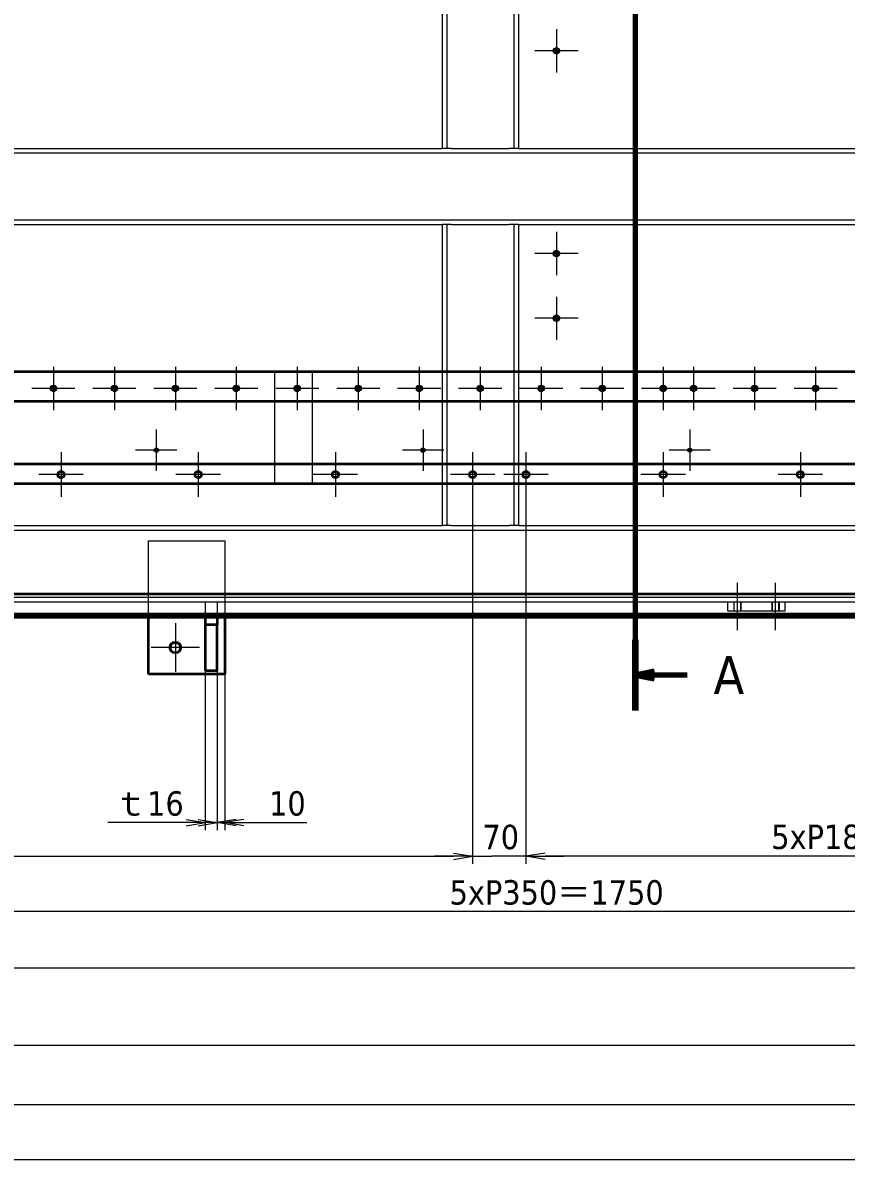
# Model space of a CAD drawing. Header units: millimetres. Extents: x -570 to 8410, y -405 to 5940.
# Drawn here: x 3766 to 4846, y 3324 to 4826 of the extents above; entities that cross this region are included whole.
import ezdxf

# ---------------------------------------------------------------- set-up
doc = ezdxf.new("R2010")
doc.units = ezdxf.units.MM
doc.header["$LTSCALE"] = 10
for name, color, linetype, lineweight in [('Center Mark (ISO)', 7, 'Continuous', 5), ('Centerline (ISO)', 7, 'Continuous', 5), ('Dimension (ISO)', 7, 'Continuous', 25), ('Hidden (ISO)', 7, 'Continuous', 5), ('Section Line (ISO)', 7, 'Continuous', 70), ('Visible (ISO)', 7, 'Continuous', 35), ('Visible Narrow (ISO)', 7, 'Continuous', 5)]:
    doc.layers.add(name, color=color, linetype=linetype, lineweight=lineweight)
doc.styles.add('Note Text (JIS)', font='tahoma.ttf')
doc.styles.get("Standard").update_dxf_attribs({"font": 'tahoma.ttf'})
doc.dimstyles.new('Default (JIS)', dxfattribs={"dimscale": 10, "dimtxt": 3.2, "dimasz": 2.5, "dimexe": 1, "dimexo": 0, "dimgap": 0.8, "dimtad": 1, "dimrnd": 1e-08, "dimdsep": 46, "dimtxsty": 'Note Text (JIS)', "dimblk": 'OPEN', "dimcen": 0.09, "dimdle": 10, "dimclrd": 7, "dimclre": 7, "dimclrt": 256, "dimadec": 0, "dimazin": 2, "dimtfac": 0.78125, "dimtmove": 0, "dimatfit": 3, "dimldrblk": 'OPEN', "dimfxl": 1, "dimtolj": 1, "dimtzin": 0, "dimlwd": 0, "dimlwe": 0, "dimarcsym": 0})

# ---------------------------------------------------------------- blocks, each defined once
blk = doc.blocks.new('2dTransSection0')
at = {"layer": 'Section Line (ISO)', "linetype": 'Continuous'}
for p, q in [((456.96, 528.25), (456.96, 392.35)), ((459.46, 524.12), (456.96, 523.62)), ((459.46, 523.62), (456.96, 523.62)), ((456.96, 523.62), (459.46, 523.12)), ((463.78, 523.62), (459.46, 523.62)), ((459.46, 397.49), (456.96, 396.99)), ((459.46, 396.99), (456.96, 396.99)), ((456.96, 396.99), (459.46, 396.49)), ((463.78, 396.99), (459.46, 396.99))]:
    blk.add_line(p, q, dxfattribs=at)
at = {"layer": 'Section Line (ISO)', "linetype": 'Continuous', "lineweight": 140}
for p, q in [((456.96, 528.25), (456.96, 518.98)), ((456.96, 401.62), (456.96, 392.35))]:
    blk.add_line(p, q, dxfattribs=at)
at = {"layer": 'Section Line (ISO)', "char_height": 5, "attachment_point": 7}
for insert in [(467.25, 521.12), (467.25, 394.49)]:
    blk.add_mtext('A', dxfattribs=dict(at, insert=insert))
blk = doc.blocks.new('_Open')
at = {"color": 0, "linetype": 'ByBlock', "lineweight": -2}
for p, q in [((-1, 0.167), (0, 0)), ((-1, -0.167), (0, 0)), ((0, 0), (-1, 0))]:
    blk.add_line(p, q, dxfattribs=at)
blk = doc.blocks.new('*D57')
at = {"layer": 'Defpoints', "color": 0, "linetype": 'Continuous', "transparency": 16777216}
for p in [(1731.5, 4140.5), (5461.5, 4046), (5461.5, 3585.9)]:
    blk.add_point(p, dxfattribs=at)
at = {"layer": 'Dimension (ISO)', "color": 7, "linetype": 'Continuous', "lineweight": 0, "transparency": 16777216}
for p, q in [((1731.5, 4140.5), (1731.5, 3575.9)), ((5461.5, 4046), (5461.5, 3575.9)), ((1756.5, 3585.9), (5436.5, 3585.9))]:
    blk.add_line(p, q, dxfattribs=at)
at = {"layer": 'Dimension (ISO)', "color": 7, "linetype": 'Continuous', "lineweight": 0, "transparency": 16777216, "xscale": 25, "yscale": 25, "zscale": 25, "rotation": 180}
blk.add_blockref('_Open', (1731.5, 3585.9), dxfattribs=at)
at = {"layer": 'Dimension (ISO)', "color": 7, "linetype": 'Continuous', "lineweight": 0, "transparency": 16777216, "xscale": 25, "yscale": 25, "zscale": 25}
blk.add_blockref('_Open', (5461.5, 3585.9), dxfattribs=at)
at = {"layer": 'Dimension (ISO)', "linetype": 'Continuous', "lineweight": 5, "transparency": 16777216, "insert": (3550.4, 3627.3), "char_height": 32, "attachment_point": 1, "style": 'Note Text (JIS)'}
blk.add_mtext('\\A1;3730', dxfattribs=at)
blk = doc.blocks.new('*D60')
at = {"layer": 'Defpoints', "color": 0, "linetype": 'Continuous', "transparency": 16777216}
for p in [(4005.5, 3976), (4021.5, 3976), (4005.5, 3776.2)]:
    blk.add_point(p, dxfattribs=at)
at = {"layer": 'Dimension (ISO)', "color": 7, "linetype": 'Continuous', "lineweight": 0, "transparency": 16777216}
for p, q in [((4005.5, 3976), (4005.5, 3766.2)), ((4021.5, 3976), (4021.5, 3766.2)), ((3980.5, 3776.2), (3877.8, 3776.2)), ((4021.5, 3776.2), (4005.5, 3776.2)), ((4046.5, 3776.2), (4071.5, 3776.2))]:
    blk.add_line(p, q, dxfattribs=at)
at = {"layer": 'Dimension (ISO)', "color": 7, "linetype": 'Continuous', "lineweight": 0, "transparency": 16777216, "xscale": 25, "yscale": 25, "zscale": 25}
blk.add_blockref('_Open', (4005.5, 3776.2), dxfattribs=at)
at = {"layer": 'Dimension (ISO)', "color": 7, "linetype": 'Continuous', "lineweight": 0, "transparency": 16777216, "xscale": 25, "yscale": 25, "zscale": 25, "rotation": 180}
blk.add_blockref('_Open', (4021.5, 3776.2), dxfattribs=at)
at = {"layer": 'Dimension (ISO)', "linetype": 'Continuous', "lineweight": 5, "transparency": 16777216, "insert": (3885.8, 3817.4), "char_height": 32, "attachment_point": 1, "style": 'Note Text (JIS)'}
blk.add_mtext('\\A1;\\fTahoma|b0|i0;ｔ16', dxfattribs=at)
blk = doc.blocks.new('*D61')
at = {"layer": 'Defpoints', "color": 0, "linetype": 'Continuous', "transparency": 16777216}
for p in [(4021.5, 3976), (4031.5, 3971), (4031.5, 3776.2)]:
    blk.add_point(p, dxfattribs=at)
at = {"layer": 'Dimension (ISO)', "color": 7, "linetype": 'Continuous', "lineweight": 0, "transparency": 16777216}
for p, q in [((4021.5, 3976), (4021.5, 3766.2)), ((4031.5, 3971), (4031.5, 3766.2)), ((3996.5, 3776.2), (3971.5, 3776.2)), ((4021.5, 3776.2), (4031.5, 3776.2)), ((4056.5, 3776.2), (4138.9, 3776.2))]:
    blk.add_line(p, q, dxfattribs=at)
at = {"layer": 'Dimension (ISO)', "color": 7, "linetype": 'Continuous', "lineweight": 0, "transparency": 16777216, "xscale": 25, "yscale": 25, "zscale": 25}
blk.add_blockref('_Open', (4021.5, 3776.2), dxfattribs=at)
at = {"layer": 'Dimension (ISO)', "color": 7, "linetype": 'Continuous', "lineweight": 0, "transparency": 16777216, "xscale": 25, "yscale": 25, "zscale": 25, "rotation": 180}
blk.add_blockref('_Open', (4031.5, 3776.2), dxfattribs=at)
at = {"layer": 'Dimension (ISO)', "linetype": 'Continuous', "lineweight": 5, "transparency": 16777216, "insert": (4089.5, 3817.5), "char_height": 32, "attachment_point": 1, "style": 'Note Text (JIS)'}
blk.add_mtext('\\A1;10', dxfattribs=at)
blk = doc.blocks.new('*D67')
at = {"layer": 'Defpoints', "color": 0, "linetype": 'Continuous', "transparency": 16777216}
for p in [(4426.5, 4203.8), (5326.5, 4203.8), (4426.5, 3732.1)]:
    blk.add_point(p, dxfattribs=at)
at = {"layer": 'Dimension (ISO)', "color": 7, "linetype": 'Continuous', "lineweight": 0, "transparency": 16777216}
for p, q in [((4426.5, 4203.8), (4426.5, 3722.1)), ((5326.5, 4203.8), (5326.5, 3722.1)), ((5301.5, 3732.1), (4451.5, 3732.1))]:
    blk.add_line(p, q, dxfattribs=at)
at = {"layer": 'Dimension (ISO)', "color": 7, "linetype": 'Continuous', "lineweight": 0, "transparency": 16777216, "xscale": 25, "yscale": 25, "zscale": 25, "rotation": 180}
blk.add_blockref('_Open', (4426.5, 3732.1), dxfattribs=at)
at = {"layer": 'Dimension (ISO)', "color": 7, "linetype": 'Continuous', "lineweight": 0, "transparency": 16777216, "xscale": 25, "yscale": 25, "zscale": 25}
blk.add_blockref('_Open', (5326.5, 3732.1), dxfattribs=at)
at = {"layer": 'Dimension (ISO)', "linetype": 'Continuous', "lineweight": 5, "transparency": 16777216, "insert": (4748.3, 3773.6), "char_height": 32, "attachment_point": 1, "style": 'Note Text (JIS)'}
blk.add_mtext('\\A1;\\fTahoma|b0|i0;5xP180＝900', dxfattribs=at)
blk = doc.blocks.new('*D68')
at = {"layer": 'Defpoints', "color": 0, "linetype": 'Continuous', "transparency": 16777216}
for p in [(4356.5, 4203.8), (4426.5, 4203.8), (4356.5, 3732.1)]:
    blk.add_point(p, dxfattribs=at)
at = {"layer": 'Dimension (ISO)', "color": 7, "linetype": 'Continuous', "lineweight": 0, "transparency": 16777216}
for p, q in [((4356.5, 4203.8), (4356.5, 3722.1)), ((4426.5, 4203.8), (4426.5, 3722.1)), ((4331.5, 3732.1), (4306.5, 3732.1)), ((4356.5, 3732.1), (4381.5, 3732.1)), ((4401.5, 3732.1), (4381.5, 3732.1)), ((4426.5, 3732.1), (4401.5, 3732.1)), ((4451.5, 3732.1), (4476.5, 3732.1))]:
    blk.add_line(p, q, dxfattribs=at)
at = {"layer": 'Dimension (ISO)', "color": 7, "linetype": 'Continuous', "lineweight": 0, "transparency": 16777216, "xscale": 25, "yscale": 25, "zscale": 25}
blk.add_blockref('_Open', (4356.5, 3732.1), dxfattribs=at)
at = {"layer": 'Dimension (ISO)', "color": 7, "linetype": 'Continuous', "lineweight": 0, "transparency": 16777216, "xscale": 25, "yscale": 25, "zscale": 25, "rotation": 180}
blk.add_blockref('_Open', (4426.5, 3732.1), dxfattribs=at)
at = {"layer": 'Dimension (ISO)', "linetype": 'Continuous', "lineweight": 5, "transparency": 16777216, "insert": (4369.4, 3773.4), "char_height": 32, "attachment_point": 1, "style": 'Note Text (JIS)'}
blk.add_mtext('\\A1;70', dxfattribs=at)
blk = doc.blocks.new('*D69')
at = {"layer": 'Defpoints', "color": 0, "linetype": 'Continuous', "transparency": 16777216}
for p in [(2376.5, 4203.8), (4356.5, 4203.8), (4356.5, 3732.1)]:
    blk.add_point(p, dxfattribs=at)
at = {"layer": 'Dimension (ISO)', "color": 7, "linetype": 'Continuous', "lineweight": 0, "transparency": 16777216}
for p, q in [((2376.5, 4203.8), (2376.5, 3722.1)), ((4356.5, 4203.8), (4356.5, 3722.1)), ((2401.5, 3732.1), (4331.5, 3732.1))]:
    blk.add_line(p, q, dxfattribs=at)
at = {"layer": 'Dimension (ISO)', "color": 7, "linetype": 'Continuous', "lineweight": 0, "transparency": 16777216, "xscale": 25, "yscale": 25, "zscale": 25, "rotation": 180}
blk.add_blockref('_Open', (2376.5, 3732.1), dxfattribs=at)
at = {"layer": 'Dimension (ISO)', "color": 7, "linetype": 'Continuous', "lineweight": 0, "transparency": 16777216, "xscale": 25, "yscale": 25, "zscale": 25}
blk.add_blockref('_Open', (4356.5, 3732.1), dxfattribs=at)
at = {"layer": 'Dimension (ISO)', "linetype": 'Continuous', "lineweight": 5, "transparency": 16777216, "insert": (3215.4, 3773.6), "char_height": 32, "attachment_point": 1, "style": 'Note Text (JIS)'}
blk.add_mtext('\\A1;\\fTahoma|b0|i0;11xP180＝1980', dxfattribs=at)
blk = doc.blocks.new('*D71')
at = {"layer": 'Defpoints', "color": 0, "linetype": 'Continuous', "transparency": 16777216}
for p in [(3591.5, 4237.9), (5341.5, 4237.9), (3591.5, 3659.4)]:
    blk.add_point(p, dxfattribs=at)
at = {"layer": 'Dimension (ISO)', "color": 7, "linetype": 'Continuous', "lineweight": 0, "transparency": 16777216}
for p, q in [((3591.5, 4237.9), (3591.5, 3649.4)), ((5341.5, 4237.9), (5341.5, 3649.4)), ((5316.5, 3659.4), (3616.5, 3659.4))]:
    blk.add_line(p, q, dxfattribs=at)
at = {"layer": 'Dimension (ISO)', "color": 7, "linetype": 'Continuous', "lineweight": 0, "transparency": 16777216, "xscale": 25, "yscale": 25, "zscale": 25, "rotation": 180}
blk.add_blockref('_Open', (3591.5, 3659.4), dxfattribs=at)
at = {"layer": 'Dimension (ISO)', "color": 7, "linetype": 'Continuous', "lineweight": 0, "transparency": 16777216, "xscale": 25, "yscale": 25, "zscale": 25}
blk.add_blockref('_Open', (5341.5, 3659.4), dxfattribs=at)
at = {"layer": 'Dimension (ISO)', "linetype": 'Continuous', "lineweight": 5, "transparency": 16777216, "insert": (4326.3, 3700.7), "char_height": 32, "attachment_point": 1, "style": 'Note Text (JIS)'}
blk.add_mtext('\\A1;\\fTahoma|b0|i0;5xP350＝1750', dxfattribs=at)
blk = doc.blocks.new('*D74')
at = {"layer": 'Defpoints', "color": 0, "linetype": 'Continuous', "transparency": 16777216}
for p in [(1521.5, 4021), (5411.5, 4021), (1521.5, 3483.7)]:
    blk.add_point(p, dxfattribs=at)
at = {"layer": 'Dimension (ISO)', "color": 7, "linetype": 'Continuous', "lineweight": 0, "transparency": 16777216}
for p, q in [((1521.5, 4021), (1521.5, 3473.7)), ((5411.5, 4021), (5411.5, 3473.7)), ((5386.5, 3483.7), (1546.5, 3483.7))]:
    blk.add_line(p, q, dxfattribs=at)
at = {"layer": 'Dimension (ISO)', "color": 7, "linetype": 'Continuous', "lineweight": 0, "transparency": 16777216, "xscale": 25, "yscale": 25, "zscale": 25, "rotation": 180}
blk.add_blockref('_Open', (1521.5, 3483.7), dxfattribs=at)
at = {"layer": 'Dimension (ISO)', "color": 7, "linetype": 'Continuous', "lineweight": 0, "transparency": 16777216, "xscale": 25, "yscale": 25, "zscale": 25}
blk.add_blockref('_Open', (5411.5, 3483.7), dxfattribs=at)
at = {"layer": 'Dimension (ISO)', "linetype": 'Continuous', "lineweight": 5, "transparency": 16777216, "insert": (3420.4, 3525.2), "char_height": 32, "attachment_point": 1, "style": 'Note Text (JIS)'}
blk.add_mtext('\\A1;3890', dxfattribs=at)
blk = doc.blocks.new('*D77')
at = {"layer": 'Defpoints', "color": 0, "linetype": 'Continuous', "transparency": 16777216}
for p in [(1471.5, 4046), (5461.5, 4046), (1471.5, 3406)]:
    blk.add_point(p, dxfattribs=at)
at = {"layer": 'Dimension (ISO)', "color": 7, "linetype": 'Continuous', "lineweight": 0, "transparency": 16777216}
for p, q in [((1471.5, 4046), (1471.5, 3396)), ((5461.5, 4046), (5461.5, 3396)), ((5436.5, 3406), (1496.5, 3406))]:
    blk.add_line(p, q, dxfattribs=at)
at = {"layer": 'Dimension (ISO)', "color": 7, "linetype": 'Continuous', "lineweight": 0, "transparency": 16777216, "xscale": 25, "yscale": 25, "zscale": 25, "rotation": 180}
blk.add_blockref('_Open', (1471.5, 3406), dxfattribs=at)
at = {"layer": 'Dimension (ISO)', "color": 7, "linetype": 'Continuous', "lineweight": 0, "transparency": 16777216, "xscale": 25, "yscale": 25, "zscale": 25}
blk.add_blockref('_Open', (5461.5, 3406), dxfattribs=at)
at = {"layer": 'Dimension (ISO)', "linetype": 'Continuous', "lineweight": 5, "transparency": 16777216, "insert": (3345.8, 3456.1), "char_height": 32, "attachment_point": 1, "style": 'Note Text (JIS)'}
blk.add_mtext('\\A1;\\fTahoma|b0|i0;3990（t12板）', dxfattribs=at)
blk = doc.blocks.new('*D78')
at = {"layer": 'Defpoints', "color": 0, "linetype": 'Continuous', "transparency": 16777216}
for p in [(1468.3, 4046), (5464.7, 4046), (5464.7, 3334.2)]:
    blk.add_point(p, dxfattribs=at)
at = {"layer": 'Dimension (ISO)', "color": 7, "linetype": 'Continuous', "lineweight": 0, "transparency": 16777216}
for p, q in [((1468.3, 4046), (1468.3, 3324.2)), ((5464.7, 4046), (5464.7, 3324.2)), ((1493.3, 3334.2), (5439.7, 3334.2))]:
    blk.add_line(p, q, dxfattribs=at)
at = {"layer": 'Dimension (ISO)', "color": 7, "linetype": 'Continuous', "lineweight": 0, "transparency": 16777216, "xscale": 25, "yscale": 25, "zscale": 25, "rotation": 180}
blk.add_blockref('_Open', (1468.3, 3334.2), dxfattribs=at)
at = {"layer": 'Dimension (ISO)', "color": 7, "linetype": 'Continuous', "lineweight": 0, "transparency": 16777216, "xscale": 25, "yscale": 25, "zscale": 25}
blk.add_blockref('_Open', (5464.7, 3334.2), dxfattribs=at)
at = {"layer": 'Dimension (ISO)', "linetype": 'Continuous', "lineweight": 5, "transparency": 16777216, "insert": (3384.9, 3382.2), "char_height": 32, "attachment_point": 1, "style": 'Note Text (JIS)'}
blk.add_mtext('\\A1;\\fTahoma|b0|i0;（3996.4）', dxfattribs=at)

msp = doc.modelspace()

# ---------------------------------------------------------------- linework, layer by layer
at = {"layer": 'Center Mark (ISO)', "linetype": 'Continuous'}
for p, q in [((4466.481, 4817.286), (4466.481, 4760.639)), ((4494.804, 4788.963), (4438.157, 4788.963)), ((4466.481, 4551.286), (4466.481, 4494.639)), ((4494.804, 4522.963), (4438.157, 4522.963)), ((4466.481, 4466.286), (4466.481, 4409.639)), ((4494.804, 4437.963), (4438.157, 4437.963)), ((3806.481, 4374.286), (3806.481, 4317.639)), ((3886.481, 4374.286), (3886.481, 4317.639)), ((3966.481, 4374.286), (3966.481, 4317.639)), ((4046.481, 4374.286), (4046.481, 4317.639)), ((4126.481, 4374.286), (4126.481, 4317.639)), ((4206.481, 4374.286), (4206.481, 4317.639)), ((4286.481, 4374.286), (4286.481, 4317.639)), ((4366.481, 4374.286), (4366.481, 4317.639)), ((4446.481, 4374.286), (4446.481, 4317.639)), ((4526.481, 4374.286), (4526.481, 4317.639)), ((4606.481, 4374.286), (4606.481, 4317.639)), ((4646.481, 4374.286), (4646.481, 4317.639)), ((4726.481, 4374.286), (4726.481, 4317.639)), ((4806.481, 4374.286), (4806.481, 4317.639)), ((3834.804, 4345.963), (3778.157, 4345.963)), ((3914.804, 4345.963), (3858.157, 4345.963)), ((3994.804, 4345.963), (3938.157, 4345.963)), ((4074.804, 4345.963), (4018.157, 4345.963)), ((4154.804, 4345.963), (4098.157, 4345.963)), ((4234.804, 4345.963), (4178.157, 4345.963)), ((4314.804, 4345.963), (4258.157, 4345.963)), ((4394.804, 4345.963), (4338.157, 4345.963)), ((4474.804, 4345.963), (4418.157, 4345.963)), ((4554.804, 4345.963), (4498.157, 4345.963)), ((4634.804, 4345.963), (4578.157, 4345.963)), ((4674.804, 4345.963), (4618.157, 4345.963)), ((4754.804, 4345.963), (4698.157, 4345.963)), ((4834.804, 4345.963), (4778.157, 4345.963)), ((3941.481, 4292.03), (3941.481, 4237.896)), ((4291.481, 4292.03), (4291.481, 4237.896)), ((4641.481, 4292.03), (4641.481, 4237.896)), ((3968.548, 4264.963), (3914.414, 4264.963)), ((4318.548, 4264.963), (4264.414, 4264.963)), ((4668.548, 4264.963), (4614.414, 4264.963)), ((3816.481, 4262.151), (3816.481, 4203.775)), ((3996.481, 4262.151), (3996.481, 4203.775)), ((4176.481, 4262.151), (4176.481, 4203.775)), ((4356.481, 4262.151), (4356.481, 4203.775)), ((4426.481, 4262.151), (4426.481, 4203.775)), ((4606.481, 4262.151), (4606.481, 4203.775)), ((4786.481, 4262.151), (4786.481, 4203.775)), ((3845.669, 4232.963), (3787.293, 4232.963)), ((4025.669, 4232.963), (3967.293, 4232.963)), ((4205.669, 4232.963), (4147.293, 4232.963)), ((4385.669, 4232.963), (4327.293, 4232.963)), ((4455.669, 4232.963), (4397.293, 4232.963)), ((4635.669, 4232.963), (4577.293, 4232.963)), ((4815.669, 4232.963), (4757.293, 4232.963)), ((3966.481, 4037.88), (3966.481, 3974.045)), ((3998.398, 4005.963), (3934.563, 4005.963))]:
    msp.add_line(p, q, dxfattribs=at)
at = {"layer": 'Centerline (ISO)', "linetype": 'Continuous'}
for p, q in [((4703.981, 4028.963), (4703.981, 4090.963)), ((4753.981, 4028.963), (4753.981, 4090.963))]:
    msp.add_line(p, q, dxfattribs=at)
at = {"layer": 'Hidden (ISO)'}
for p, q in [((4316.481, 5055.963), (4316.481, 4660.963)), ((4322.481, 5055.963), (4322.481, 4660.963)), ((4410.481, 5055.963), (4410.481, 4660.963)), ((4416.481, 5055.963), (4416.481, 4660.963)), ((1766.481, 4654.963), (5166.481, 4654.963)), ((3516.481, 4660.963), (4316.481, 4660.963)), ((4328.481, 4660.963), (4316.481, 4660.963)), ((4328.481, 4660.963), (4404.481, 4660.963)), ((4416.481, 4660.963), (4404.481, 4660.963)), ((4416.481, 4660.963), (5166.481, 4660.963)), ((1766.481, 4566.963), (5166.481, 4566.963)), ((3516.481, 4560.963), (4316.481, 4560.963)), ((4316.481, 4560.963), (4316.481, 4165.963)), ((4328.481, 4560.963), (4316.481, 4560.963)), ((4322.481, 4560.963), (4322.481, 4165.963)), ((4328.481, 4560.963), (4404.481, 4560.963)), ((4416.481, 4560.963), (4404.481, 4560.963)), ((4410.481, 4560.963), (4410.481, 4165.963)), ((4416.481, 4560.963), (5166.481, 4560.963)), ((4416.481, 4560.963), (4416.481, 4165.963)), ((4096.481, 4367.963), (4096.481, 4220.963)), ((4146.481, 4220.963), (4146.481, 4367.963)), ((1760.481, 4159.963), (5172.481, 4159.963)), ((3516.481, 4165.963), (4316.481, 4165.963)), ((4328.481, 4165.963), (4316.481, 4165.963)), ((4328.481, 4165.963), (4404.481, 4165.963)), ((4416.481, 4165.963), (4404.481, 4165.963)), ((4416.481, 4165.963), (5166.481, 4165.963)), ((3931.481, 4145.963), (4031.481, 4145.963)), ((3931.481, 4045.963), (3931.481, 4145.963)), ((4031.481, 4145.963), (4031.481, 4045.963)), ((1672.481, 4071.963), (5260.481, 4071.963)), ((2927.481, 4065.963), (4005.481, 4065.963)), ((4005.481, 4065.963), (4005.481, 4045.963)), ((4005.481, 4065.963), (4021.481, 4065.963)), ((4021.481, 4065.963), (4021.481, 4045.963)), ((4021.481, 4065.963), (5073.481, 4065.963)), ((4691.481, 4053.963), (4691.481, 4065.963)), ((4691.481, 4053.963), (4766.481, 4053.963)), ((4698.981, 4065.963), (4698.981, 4053.963)), ((4699.793, 4053.963), (4699.793, 4065.963)), ((4708.169, 4053.963), (4708.169, 4065.963)), ((4708.981, 4053.963), (4708.981, 4065.963)), ((4748.981, 4065.963), (4748.981, 4053.963)), ((4749.793, 4053.963), (4749.793, 4065.963)), ((4758.169, 4053.963), (4758.169, 4065.963)), ((4758.981, 4053.963), (4758.981, 4065.963)), ((4766.481, 4053.963), (4766.481, 4065.963)), ((1471.481, 4050.963), (5461.481, 4050.963))]:
    msp.add_line(p, q, dxfattribs=at)
at = {"layer": 'Visible (ISO)'}
for p, q in [((1486.481, 4367.963), (5446.481, 4367.963)), ((5446.481, 4328.963), (1486.481, 4328.963)), ((1486.481, 4246.963), (5446.481, 4246.963)), ((5446.481, 4220.963), (1486.481, 4220.963)), ((5461.481, 4075.963), (1471.481, 4075.963)), ((1471.481, 4049.163), (5461.481, 4049.163)), ((1525.84, 4045.963), (5407.122, 4045.963)), ((3931.481, 3970.963), (3931.481, 4045.963)), ((4005.481, 4045.963), (4005.481, 4035.963)), ((4021.481, 4045.963), (4021.481, 4035.963)), ((4031.481, 4045.963), (4031.481, 3970.963)), ((4021.481, 4035.963), (4005.481, 4035.963)), ((4005.481, 4035.963), (4005.481, 3975.963)), ((4021.481, 3975.963), (4021.481, 4035.963)), ((4031.481, 3970.963), (3931.481, 3970.963)), ((4005.481, 3975.963), (4021.481, 3975.963))]:
    msp.add_line(p, q, dxfattribs=at)
for centre, radius in [((4466.481, 4788.963), 3.324), ((4466.481, 4522.963), 3.324), ((4466.481, 4437.963), 3.324), ((3806.481, 4345.963), 3.324), ((3886.481, 4345.963), 3.324), ((3966.481, 4345.963), 3.324), ((4046.481, 4345.963), 3.324), ((4126.481, 4345.963), 3.324), ((4206.481, 4345.963), 3.324), ((4286.481, 4345.963), 3.324), ((4366.481, 4345.963), 3.324), ((4446.481, 4345.963), 3.324), ((4526.481, 4345.963), 3.324), ((4606.481, 4345.963), 3.324), ((4646.481, 4345.963), 3.324), ((4726.481, 4345.963), 3.324), ((4806.481, 4345.963), 3.324), ((3941.481, 4264.963), 2.067), ((4291.481, 4264.963), 2.067), ((4641.481, 4264.963), 2.067), ((3816.481, 4232.963), 4.188), ((3996.481, 4232.963), 4.188), ((4176.481, 4232.963), 4.188), ((4356.481, 4232.963), 4.188), ((4426.481, 4232.963), 4.188), ((4606.481, 4232.963), 4.188), ((4786.481, 4232.963), 4.188), ((3966.481, 4005.963), 6.918)]:
    msp.add_circle(centre, radius, dxfattribs=at)
at = {"layer": 'Visible Narrow (ISO)'}
for centre, radius in [((4466.481, 4788.963), 4), ((4466.481, 4522.963), 4), ((4466.481, 4437.963), 4), ((3806.481, 4345.963), 4), ((3886.481, 4345.963), 4), ((3966.481, 4345.963), 4), ((4046.481, 4345.963), 4), ((4126.481, 4345.963), 4), ((4206.481, 4345.963), 4), ((4286.481, 4345.963), 4), ((4366.481, 4345.963), 4), ((4446.481, 4345.963), 4), ((4526.481, 4345.963), 4), ((4606.481, 4345.963), 4), ((4646.481, 4345.963), 4), ((4726.481, 4345.963), 4), ((4806.481, 4345.963), 4), ((3941.481, 4264.963), 2.5), ((4291.481, 4264.963), 2.5), ((4641.481, 4264.963), 2.5), ((3816.481, 4232.963), 5), ((3996.481, 4232.963), 5), ((4176.481, 4232.963), 5), ((4356.481, 4232.963), 5), ((4426.481, 4232.963), 5), ((4606.481, 4232.963), 5), ((4786.481, 4232.963), 5), ((3966.481, 4005.963), 8)]:
    msp.add_circle(centre, radius, dxfattribs=at)

# ---------------------------------------------------------------- block references
at = {"layer": 'Section Line (ISO)', "xscale": 10, "yscale": 10, "zscale": 10}
msp.add_blockref('2dTransSection0', (0, 0), dxfattribs=at)

# ---------------------------------------------------------------- dimensions: what is measured, and where the dimension line sits
at = {"layer": 'Dimension (ISO)', "color": 7, "linetype": 'Continuous', "lineweight": 5}
for base, p1, p2, text, picture, middle in [((3591.481, 3659.351), (5341.481, 4237.896), (3591.481, 4237.896), '\\fTahoma|b0|i0;5xP350＝<>', '*D71', (4466.481, 3659.351)), ((4356.481, 3732.089), (2376.481, 4203.775), (4356.481, 4203.775), '\\fTahoma|b0|i0;11xP180＝<>', '*D69', (3366.481, 3732.089)), ((4426.481, 3732.089), (5326.481, 4203.775), (4426.481, 4203.775), '\\fTahoma|b0|i0;5xP180＝<>', '*D67', (4876.481, 3732.089)), ((1471.481, 3405.963), (5461.481, 4045.963), (1471.481, 4045.963), '\\fTahoma|b0|i0;<>（t12板）', '*D77', (3466.481, 3405.963))]:
    dim = msp.add_linear_dim(base=base, p1=p1, p2=p2, angle=180, text=text, dimstyle='Default (JIS)', override={"dimgap": 0.8, "dimdec": 2, "dimtol": 0, "dimlim": 0, "dimtp": 0, "dimtm": 0, "dimtdec": 2, "dimtofl": 0, "dimatfit": 1}, dxfattribs=at)
    dim.commit()
    dim.dimension.update_dxf_attribs({"geometry": picture, "text_midpoint": middle, "dimtype": 160})
for base, p1, p2, override, picture, middle in [((4356.481, 3732.089), (4426.481, 4203.775), (4356.481, 4203.775), {"dimgap": 0.8, "dimdec": 2, "dimtol": 0, "dimlim": 0, "dimtp": 0, "dimtm": 0, "dimtdec": 2, "dimtofl": 0}, '*D68', (4391.481, 3732.089)), ((5461.481, 3585.934), (1731.481, 4140.504), (5461.481, 4045.963), {"dimgap": 0.8, "dimdec": 2, "dimtol": 0, "dimlim": 0, "dimtp": 0, "dimtm": 0, "dimtdec": 2, "dimtofl": 0, "dimatfit": 1}, '*D57', (3596.481, 3585.934)), ((1521.481, 3483.714), (5411.481, 4020.963), (1521.481, 4020.963), {"dimgap": 0.8, "dimdec": 2, "dimtol": 0, "dimlim": 0, "dimtp": 0, "dimtm": 0, "dimtdec": 2, "dimtofl": 0, "dimatfit": 1}, '*D74', (3466.481, 3483.714))]:
    dim = msp.add_linear_dim(base=base, p1=p1, p2=p2, angle=180, dimstyle='Default (JIS)', override=override, dxfattribs=at)
    dim.commit()
    dim.dimension.update_dxf_attribs({"geometry": picture, "text_midpoint": middle, "dimtype": 160})
for base, p1, p2, text, override, picture, middle in [((5464.681, 3334.205), (1468.281, 4045.963), (5464.681, 4045.963), '\\fTahoma|b0|i0;（<>）', {"dimgap": 0.8, "dimdec": 2, "dimtol": 0, "dimlim": 0, "dimtp": 0, "dimtm": 0, "dimtdec": 2, "dimtofl": 0, "dimatfit": 1}, '*D78', (3466.481, 3334.205)), ((4005.481, 3776.161), (4021.481, 3975.963), (4005.481, 3975.963), '\\fTahoma|b0|i0;ｔ<>', {"dimgap": 0.8, "dimdec": 2, "dimtol": 0, "dimlim": 0, "dimtp": 0, "dimtm": 0, "dimtdec": 2, "dimtofl": 1, "dimatfit": 1}, '*D60', (3916.629, 3776.161))]:
    dim = msp.add_linear_dim(base=base, p1=p1, p2=p2, text=text, dimstyle='Default (JIS)', override=override, dxfattribs=at)
    dim.commit()
    dim.dimension.update_dxf_attribs({"geometry": picture, "text_midpoint": middle, "dimtype": 160})
dim = msp.add_linear_dim(base=(4031.481, 3776.161), p1=(4021.481, 3975.963), p2=(4031.481, 3970.963), dimstyle='Default (JIS)', override={"dimgap": 0.8, "dimdec": 2, "dimtol": 0, "dimlim": 0, "dimtp": 0, "dimtm": 0, "dimtdec": 2, "dimtofl": 1, "dimatfit": 1}, dxfattribs=at)
dim.commit()
dim.dimension.update_dxf_attribs({"geometry": '*D61', "text_midpoint": (4110.187, 3776.161), "dimtype": 160})

doc.saveas('drawing.dxf')
